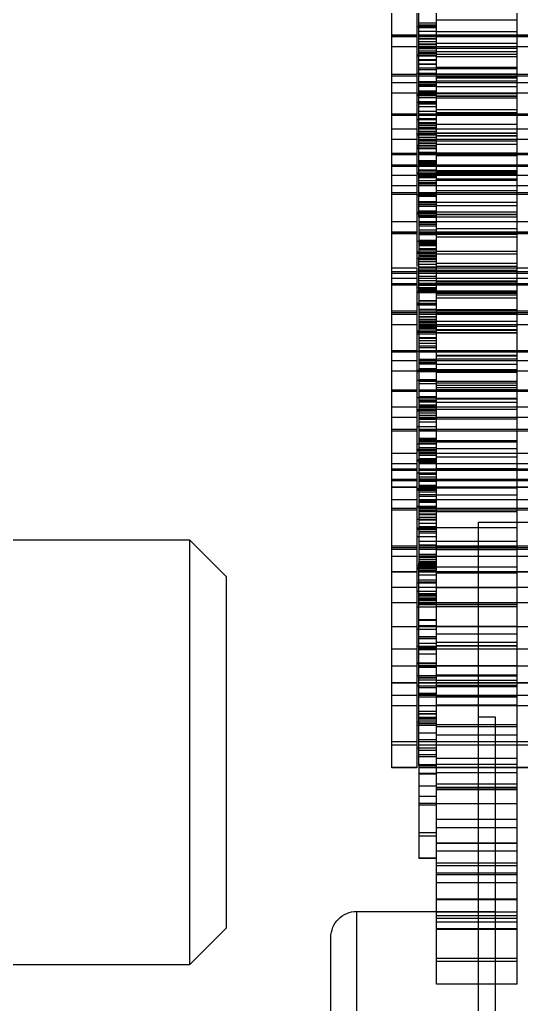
# Model space of a CAD drawing. Header units: metres. Extents: x 0 to 63075, y 0 to 44550.
# Drawn here: x 40143.39 to 40152.82, y 16355.04 to 16373.58 of the extents above; entities that cross this region are included whole.
import ezdxf

# ---------------------------------------------------------------- set-up
doc = ezdxf.new("R2010")
doc.units = ezdxf.units.M
doc.header["$LTSCALE"] = 75
doc.linetypes.add('HIDDEN2', pattern=[4.7625, 3.175, -1.5875])
doc.layers.add('SDM', color=7, linetype='Continuous')
doc.layers.add('ST1', color=7, linetype='HIDDEN2')

# ---------------------------------------------------------------- blocks, each defined once
blk = doc.blocks.new('A$Cb88ac2a3')
at = {"layer": 'ST1'}
for p, q in [((310.489, 1429.724), (310.489, 1437.55)), ((308.637, 1430.542), (308.637, 1434.456)), ((310.157, 1430.542), (310.157, 1434.456)), ((310.526, 1434.366), (310.526, 1430.676)), ((311, 1430.676), (311, 1433.658)), ((310.157, 1433.436), (308.637, 1433.436)), ((310.489, 1433.385), (310.157, 1433.385)), ((310.489, 1433.344), (310.157, 1433.344)), ((295.658, 1433.151), (310.157, 1433.151)), ((308.637, 1433.214), (310.157, 1433.214)), ((308.637, 1433.151), (310.489, 1433.151)), ((310.489, 1433.327), (310.157, 1433.327)), ((310.157, 1433.298), (310.526, 1433.298)), ((310.157, 1433.289), (310.489, 1433.289)), ((310.489, 1433.225), (310.157, 1433.225)), ((310.526, 1433.151), (311, 1433.151)), ((310.157, 1433.13), (295.658, 1433.13)), ((310.157, 1433.128), (295.658, 1433.128)), ((310.489, 1433.13), (308.637, 1433.13)), ((310.489, 1433.128), (308.637, 1433.128)), ((310.157, 1433), (308.637, 1433)), ((310.489, 1433.085), (310.157, 1433.085)), ((310.489, 1433.079), (310.157, 1433.079)), ((310.489, 1433.03), (310.157, 1433.03)), ((310.489, 1432.99), (310.157, 1432.99)), ((310.489, 1432.974), (310.157, 1432.974)), ((310.157, 1432.966), (310.489, 1432.966)), ((311, 1433.13), (310.526, 1433.13)), ((311, 1433.128), (310.526, 1433.128)), ((295.658, 1432.929), (310.157, 1432.929)), ((308.637, 1432.929), (310.489, 1432.929)), ((310.157, 1432.904), (308.637, 1432.904)), ((310.157, 1432.845), (308.637, 1432.845)), ((310.157, 1432.792), (308.637, 1432.792)), ((308.637, 1432.788), (310.157, 1432.788)), ((310.489, 1432.935), (310.157, 1432.935)), ((310.489, 1432.929), (310.157, 1432.929)), ((310.489, 1432.908), (310.157, 1432.908)), ((310.157, 1432.894), (310.489, 1432.894)), ((310.489, 1432.854), (310.157, 1432.854)), ((310.489, 1432.822), (310.157, 1432.822)), ((310.489, 1432.814), (310.157, 1432.814)), ((310.157, 1432.777), (310.526, 1432.777)), ((310.526, 1432.929), (311, 1432.929)), ((310.157, 1432.748), (308.637, 1432.748)), ((308.637, 1432.741), (310.157, 1432.741)), ((310.526, 1432.761), (310.157, 1432.761)), ((310.526, 1432.759), (310.157, 1432.759)), ((310.157, 1432.683), (310.489, 1432.683)), ((310.489, 1432.682), (310.157, 1432.682)), ((310.489, 1432.608), (310.157, 1432.608)), ((310.489, 1432.602), (310.157, 1432.602)), ((295.658, 1432.408), (310.157, 1432.408)), ((310.157, 1432.548), (308.637, 1432.548)), ((310.157, 1432.526), (308.637, 1432.526)), ((310.157, 1432.421), (308.637, 1432.421)), ((308.637, 1432.408), (310.489, 1432.408)), ((310.489, 1432.536), (310.157, 1432.536)), ((310.489, 1432.533), (310.157, 1432.533)), ((310.489, 1432.504), (310.157, 1432.504)), ((310.157, 1432.426), (310.526, 1432.426)), ((310.526, 1432.408), (311, 1432.408)), ((310.157, 1432.386), (295.658, 1432.386)), ((310.157, 1432.258), (295.658, 1432.258)), ((310.489, 1432.386), (308.637, 1432.386)), ((310.157, 1432.373), (308.637, 1432.373)), ((308.637, 1432.342), (310.157, 1432.342)), ((308.637, 1432.283), (310.157, 1432.283)), ((310.489, 1432.258), (308.637, 1432.258)), ((310.489, 1432.279), (310.157, 1432.279)), ((310.489, 1432.261), (310.157, 1432.261)), ((310.489, 1432.258), (310.157, 1432.258)), ((310.489, 1432.226), (310.157, 1432.226)), ((310.489, 1432.221), (310.157, 1432.221)), ((311, 1432.386), (310.526, 1432.386)), ((311, 1432.258), (310.526, 1432.258)), ((295.658, 1432.057), (310.157, 1432.057)), ((310.157, 1432.187), (308.637, 1432.187)), ((308.637, 1432.057), (310.489, 1432.057)), ((310.157, 1432.053), (308.637, 1432.053)), ((308.637, 1432.046), (310.157, 1432.046)), ((310.489, 1432.213), (310.157, 1432.213)), ((310.489, 1432.203), (310.157, 1432.203)), ((310.489, 1432.192), (310.157, 1432.192)), ((310.157, 1432.186), (310.489, 1432.186)), ((310.489, 1432.102), (310.157, 1432.102)), ((310.489, 1432.102), (310.157, 1432.102)), ((310.489, 1432.079), (310.157, 1432.079)), ((310.157, 1432.035), (310.526, 1432.035)), ((310.526, 1432.057), (311, 1432.057)), ((310.157, 1432.006), (308.637, 1432.006)), ((310.157, 1432.002), (308.637, 1432.002)), ((310.157, 1431.973), (308.637, 1431.973)), ((310.526, 1432.017), (310.157, 1432.017)), ((310.489, 1431.98), (310.157, 1431.98)), ((310.489, 1431.9), (310.157, 1431.9)), ((310.526, 1431.889), (310.157, 1431.889)), ((310.157, 1431.86), (310.489, 1431.86)), ((310.489, 1431.859), (310.157, 1431.859)), ((295.658, 1431.666), (310.157, 1431.666)), ((310.157, 1431.751), (308.637, 1431.751)), ((310.157, 1431.692), (308.637, 1431.692)), ((308.637, 1431.666), (310.489, 1431.666)), ((310.157, 1431.804), (310.489, 1431.804)), ((310.489, 1431.72), (310.157, 1431.72)), ((310.526, 1431.666), (311, 1431.666)), ((310.157, 1431.643), (295.658, 1431.643)), ((310.489, 1431.643), (308.637, 1431.643)), ((310.489, 1431.583), (310.157, 1431.583)), ((310.157, 1431.554), (310.526, 1431.554)), ((310.489, 1431.505), (310.157, 1431.505)), ((310.489, 1431.481), (310.157, 1431.481)), ((311, 1431.643), (310.526, 1431.643)), ((310.157, 1431.386), (295.658, 1431.386)), ((308.637, 1431.47), (310.157, 1431.47)), ((310.489, 1431.386), (308.637, 1431.386)), ((310.157, 1431.307), (308.637, 1431.307)), ((308.637, 1431.303), (310.157, 1431.303)), ((310.489, 1431.45), (310.157, 1431.45)), ((310.157, 1431.409), (310.489, 1431.409)), ((310.489, 1431.341), (310.157, 1431.341)), ((310.489, 1431.335), (310.157, 1431.335)), ((310.489, 1431.329), (310.157, 1431.329)), ((310.157, 1431.292), (310.526, 1431.292)), ((311, 1431.386), (310.526, 1431.386)), ((295.658, 1431.185), (310.157, 1431.185)), ((310.157, 1431.263), (308.637, 1431.263)), ((308.637, 1431.256), (310.157, 1431.256)), ((310.157, 1431.255), (308.637, 1431.255)), ((308.637, 1431.185), (310.489, 1431.185)), ((310.157, 1431.16), (308.637, 1431.16)), ((310.526, 1431.274), (310.157, 1431.274)), ((310.489, 1431.23), (310.157, 1431.23)), ((310.157, 1431.222), (310.489, 1431.222)), ((310.489, 1431.185), (310.157, 1431.185)), ((310.489, 1431.164), (310.157, 1431.164)), ((310.489, 1431.123), (310.157, 1431.123)), ((310.489, 1431.117), (310.157, 1431.117)), ((310.526, 1431.185), (311, 1431.185)), ((295.658, 1430.923), (310.157, 1430.923)), ((310.157, 1431.101), (308.637, 1431.101)), ((310.157, 1430.936), (308.637, 1430.936)), ((308.637, 1430.923), (310.489, 1430.923)), ((310.157, 1431.075), (310.526, 1431.075)), ((310.489, 1431.048), (310.157, 1431.048)), ((310.157, 1431.045), (310.526, 1431.045)), ((310.526, 1431.017), (310.157, 1431.017)), ((310.157, 1430.939), (310.489, 1430.939)), ((310.489, 1430.938), (310.157, 1430.938)), ((310.526, 1430.923), (311, 1430.923)), ((310.157, 1430.901), (295.658, 1430.901)), ((310.489, 1430.901), (308.637, 1430.901)), ((310.157, 1430.888), (308.637, 1430.888)), ((310.489, 1430.792), (310.157, 1430.792)), ((310.489, 1430.776), (310.157, 1430.776)), ((310.489, 1430.76), (310.157, 1430.76)), ((310.489, 1430.741), (310.157, 1430.741)), ((311, 1430.901), (310.526, 1430.901)), ((295.658, 1430.706), (310.157, 1430.706)), ((295.658, 1430.676), (310.157, 1430.676)), ((308.637, 1430.706), (310.157, 1430.706)), ((308.637, 1430.676), (310.489, 1430.676)), ((308.637, 1430.598), (310.157, 1430.598)), ((310.157, 1430.577), (308.637, 1430.577)), ((310.157, 1430.568), (308.637, 1430.568)), ((308.637, 1430.561), (310.157, 1430.561)), ((310.489, 1430.718), (310.157, 1430.718)), ((310.489, 1430.707), (310.157, 1430.707)), ((310.489, 1430.707), (310.157, 1430.707)), ((310.157, 1430.701), (310.489, 1430.701)), ((310.157, 1430.681), (310.526, 1430.681)), ((310.489, 1430.617), (310.157, 1430.617)), ((310.489, 1430.594), (310.157, 1430.594)), ((310.526, 1430.706), (311, 1430.706)), ((310.526, 1430.676), (310.526, 1430.54)), ((310.526, 1430.676), (311, 1430.676)), ((311, 1430.514), (311, 1430.676)), ((310.157, 1430.514), (295.658, 1430.514)), ((310.157, 1430.542), (308.637, 1430.542)), ((308.637, 1426.601), (308.637, 1430.542)), ((308.637, 1430.538), (310.157, 1430.538)), ((310.157, 1430.521), (308.637, 1430.521)), ((310.157, 1430.517), (308.637, 1430.517)), ((310.489, 1430.514), (308.637, 1430.514)), ((310.157, 1430.443), (308.637, 1430.443)), ((310.157, 1430.437), (308.637, 1430.437)), ((310.157, 1430.419), (308.637, 1430.419)), ((310.157, 1430.55), (310.526, 1430.55)), ((310.157, 1426.601), (310.157, 1430.542)), ((310.489, 1430.535), (310.157, 1430.535)), ((310.526, 1430.532), (310.157, 1430.532)), ((310.489, 1430.514), (310.157, 1430.514)), ((310.489, 1430.495), (310.157, 1430.495)), ((310.489, 1430.477), (310.157, 1430.477)), ((310.489, 1430.468), (310.157, 1430.468)), ((310.489, 1430.415), (310.157, 1430.415)), ((310.489, 1430.374), (310.157, 1430.374)), ((310.526, 1430.514), (310.526, 1429.642)), ((311, 1430.514), (310.526, 1430.514)), ((311, 1429.642), (311, 1430.514)), ((295.658, 1430.312), (310.157, 1430.312)), ((295.658, 1430.181), (310.157, 1430.181)), ((308.637, 1430.312), (310.489, 1430.312)), ((310.157, 1430.228), (308.637, 1430.228)), ((308.637, 1430.181), (310.489, 1430.181)), ((310.489, 1430.358), (310.157, 1430.358)), ((310.157, 1430.319), (310.489, 1430.319)), ((310.489, 1430.18), (310.157, 1430.18)), ((310.526, 1430.312), (311, 1430.312)), ((310.526, 1430.181), (311, 1430.181)), ((310.157, 1430.158), (295.658, 1430.158)), ((310.489, 1430.158), (308.637, 1430.158)), ((310.157, 1430.007), (308.637, 1430.007)), ((310.489, 1430.158), (310.157, 1430.158)), ((310.526, 1430.145), (310.157, 1430.145)), ((310.157, 1430.116), (310.489, 1430.116)), ((310.489, 1430.02), (310.157, 1430.02)), ((310.489, 1430.015), (310.157, 1430.015)), ((310.489, 1429.994), (310.157, 1429.994)), ((311, 1430.158), (310.526, 1430.158)), ((310.157, 1429.947), (308.637, 1429.947)), ((310.157, 1429.822), (308.637, 1429.822)), ((308.637, 1429.818), (310.157, 1429.818)), ((310.489, 1429.965), (310.157, 1429.965)), ((310.157, 1429.924), (310.489, 1429.924)), ((310.489, 1429.844), (310.157, 1429.844)), ((310.489, 1429.838), (310.157, 1429.838)), ((310.157, 1429.809), (310.526, 1429.809)), ((310.157, 1429.642), (295.658, 1429.642)), ((310.157, 1429.778), (308.637, 1429.778)), ((308.637, 1429.771), (310.157, 1429.771)), ((308.637, 1429.726), (310.157, 1429.726)), ((310.489, 1429.642), (308.637, 1429.642)), ((310.157, 1429.807), (310.526, 1429.807)), ((310.526, 1429.789), (310.157, 1429.789)), ((310.489, 1429.756), (310.157, 1429.756)), ((310.489, 1429.737), (310.157, 1429.737)), ((310.489, 1429.724), (310.157, 1429.724)), ((310.489, 1429.638), (310.157, 1429.638)), ((310.489, 1429.632), (310.157, 1429.632)), ((310.489, 1429.724), (310.489, 1428.969)), ((310.526, 1429.642), (310.526, 1428.796)), ((311, 1429.642), (310.526, 1429.642)), ((311, 1428.77), (311, 1429.642)), ((295.658, 1429.44), (310.157, 1429.44)), ((295.658, 1429.438), (310.157, 1429.438)), ((310.157, 1429.511), (308.637, 1429.511)), ((310.157, 1429.451), (308.637, 1429.451)), ((308.637, 1429.44), (310.489, 1429.44)), ((308.637, 1429.438), (310.489, 1429.438)), ((310.489, 1429.596), (310.157, 1429.596)), ((310.489, 1429.591), (310.157, 1429.591)), ((310.489, 1429.563), (310.157, 1429.563)), ((310.489, 1429.486), (310.157, 1429.486)), ((310.157, 1429.478), (310.489, 1429.478)), ((310.489, 1429.441), (310.157, 1429.441)), ((310.526, 1429.44), (311, 1429.44)), ((310.526, 1429.438), (311, 1429.438)), ((310.157, 1429.416), (295.658, 1429.416)), ((310.489, 1429.416), (308.637, 1429.416)), ((310.157, 1429.416), (308.637, 1429.416)), ((310.157, 1429.403), (308.637, 1429.403)), ((310.157, 1429.356), (308.637, 1429.356)), ((310.489, 1429.419), (310.157, 1429.419)), ((310.489, 1429.397), (310.157, 1429.397)), ((310.489, 1429.291), (310.157, 1429.291)), ((310.526, 1429.273), (310.157, 1429.273)), ((310.489, 1429.256), (310.157, 1429.256)), ((311, 1429.416), (310.526, 1429.416)), ((310.157, 1429.083), (308.637, 1429.083)), ((308.637, 1429.076), (310.157, 1429.076)), ((310.489, 1429.233), (310.157, 1429.233)), ((310.489, 1429.222), (310.157, 1429.222)), ((310.157, 1429.216), (310.489, 1429.216)), ((310.157, 1429.195), (310.489, 1429.195)), ((310.489, 1429.193), (310.157, 1429.193)), ((310.489, 1429.132), (310.157, 1429.132)), ((310.489, 1429.109), (310.157, 1429.109)), ((310.157, 1429.036), (308.637, 1429.036)), ((310.157, 1429.032), (308.637, 1429.032)), ((310.157, 1429.065), (310.526, 1429.065)), ((310.489, 1429.048), (310.157, 1429.048)), ((310.526, 1429.047), (310.157, 1429.047)), ((310.489, 1429.016), (310.157, 1429.016)), ((310.489, 1429.01), (310.157, 1429.01)), ((310.157, 1428.999), (310.489, 1428.999)), ((310.489, 1428.984), (310.157, 1428.984)), ((310.157, 1428.969), (310.489, 1428.969)), ((310.157, 1428.937), (310.526, 1428.937)), ((310.489, 1428.93), (310.157, 1428.93)), ((310.489, 1428.889), (310.157, 1428.889)), ((310.489, 1428.347), (310.489, 1428.969)), ((310.157, 1428.77), (295.658, 1428.77)), ((308.637, 1428.854), (310.157, 1428.854)), ((308.637, 1428.794), (310.157, 1428.794)), ((310.489, 1428.77), (308.637, 1428.77)), ((310.157, 1428.726), (308.637, 1428.726)), ((310.157, 1428.714), (308.637, 1428.714)), ((310.157, 1428.699), (308.637, 1428.699)), ((310.157, 1428.834), (310.489, 1428.834)), ((310.489, 1428.791), (310.157, 1428.791)), ((310.489, 1428.77), (310.157, 1428.77)), ((310.489, 1428.733), (310.157, 1428.733)), ((310.489, 1428.724), (310.157, 1428.724)), ((310.526, 1428.77), (310.526, 1428.451)), ((311, 1428.77), (310.526, 1428.77)), ((311, 1428.451), (311, 1428.77)), ((295.658, 1428.696), (310.157, 1428.696)), ((310.157, 1428.673), (295.658, 1428.673)), ((295.658, 1428.568), (310.157, 1428.568)), ((308.637, 1428.696), (310.489, 1428.696)), ((310.489, 1428.673), (308.637, 1428.673)), ((308.637, 1428.568), (310.489, 1428.568)), ((310.157, 1428.526), (308.637, 1428.526)), ((310.157, 1428.513), (308.637, 1428.513)), ((310.489, 1428.614), (310.157, 1428.614)), ((310.489, 1428.535), (310.157, 1428.535)), ((310.526, 1428.696), (311, 1428.696)), ((311, 1428.673), (310.526, 1428.673)), ((310.526, 1428.568), (311, 1428.568)), ((310.157, 1428.473), (295.658, 1428.473)), ((310.157, 1428.451), (295.658, 1428.451)), ((310.157, 1428.484), (308.637, 1428.484)), ((310.489, 1428.473), (308.637, 1428.473)), ((310.489, 1428.451), (308.637, 1428.451)), ((310.157, 1428.337), (308.637, 1428.337)), ((308.637, 1428.333), (310.157, 1428.333)), ((308.637, 1428.326), (310.157, 1428.326)), ((310.489, 1428.48), (310.157, 1428.48)), ((310.157, 1428.439), (310.489, 1428.439)), ((310.526, 1428.401), (310.157, 1428.401)), ((310.157, 1428.372), (310.489, 1428.372)), ((310.489, 1428.359), (310.157, 1428.359)), ((310.489, 1428.347), (310.157, 1428.347)), ((310.489, 1428.347), (310.489, 1426.964)), ((311, 1428.473), (310.526, 1428.473)), ((310.526, 1428.451), (310.526, 1424.761)), ((311, 1428.451), (310.526, 1428.451)), ((311, 1427.16), (311, 1428.451)), ((308.637, 1428.312), (310.157, 1428.312)), ((310.157, 1428.293), (308.637, 1428.293)), ((308.637, 1428.286), (310.157, 1428.286)), ((310.157, 1428.263), (308.637, 1428.263)), ((310.157, 1428.203), (308.637, 1428.203)), ((310.157, 1428.322), (310.526, 1428.322)), ((310.526, 1428.304), (310.157, 1428.304)), ((310.489, 1428.153), (310.157, 1428.153)), ((310.489, 1428.147), (310.157, 1428.147)), ((308.637, 1427.982), (310.157, 1427.982)), ((310.157, 1427.966), (308.637, 1427.966)), ((310.526, 1428.104), (310.157, 1428.104)), ((310.489, 1428.094), (310.157, 1428.094)), ((310.526, 1428.082), (310.157, 1428.082)), ((310.489, 1428.078), (310.157, 1428.078)), ((310.157, 1428.065), (310.526, 1428.065)), ((310.489, 1427.993), (310.157, 1427.993)), ((295.658, 1427.953), (310.157, 1427.953)), ((310.157, 1427.931), (295.658, 1427.931)), ((310.157, 1427.898), (295.658, 1427.898)), ((308.637, 1427.953), (310.489, 1427.953)), ((310.489, 1427.931), (308.637, 1427.931)), ((310.157, 1427.918), (308.637, 1427.918)), ((310.489, 1427.898), (308.637, 1427.898)), ((310.489, 1427.852), (310.157, 1427.852)), ((310.489, 1427.847), (310.157, 1427.847)), ((310.489, 1427.806), (310.157, 1427.806)), ((310.489, 1427.771), (310.157, 1427.771)), ((310.526, 1427.953), (311, 1427.953)), ((311, 1427.931), (310.526, 1427.931)), ((311, 1427.898), (310.526, 1427.898)), ((295.658, 1427.696), (310.157, 1427.696)), ((310.157, 1427.767), (308.637, 1427.767)), ((308.637, 1427.696), (310.489, 1427.696)), ((310.157, 1427.672), (308.637, 1427.672)), ((310.157, 1427.612), (308.637, 1427.612)), ((310.157, 1427.598), (308.637, 1427.598)), ((308.637, 1427.591), (310.157, 1427.591)), ((310.489, 1427.748), (310.157, 1427.748)), ((310.489, 1427.742), (310.157, 1427.742)), ((310.489, 1427.737), (310.157, 1427.737)), ((310.157, 1427.733), (310.489, 1427.733)), ((310.157, 1427.731), (310.489, 1427.731)), ((310.489, 1427.696), (310.157, 1427.696)), ((310.489, 1427.675), (310.157, 1427.675)), ((310.489, 1427.647), (310.157, 1427.647)), ((310.489, 1427.624), (310.157, 1427.624)), ((310.526, 1427.696), (311, 1427.696)), ((310.157, 1427.551), (308.637, 1427.551)), ((310.157, 1427.547), (308.637, 1427.547)), ((310.157, 1427.58), (310.526, 1427.58)), ((310.526, 1427.562), (310.157, 1427.562)), ((310.526, 1427.529), (310.157, 1427.529)), ((310.489, 1427.525), (310.157, 1427.525)), ((310.157, 1427.45), (310.489, 1427.45)), ((310.489, 1427.449), (310.157, 1427.449)), ((310.489, 1427.445), (310.157, 1427.445)), ((310.489, 1427.404), (310.157, 1427.404)), ((310.157, 1427.349), (310.489, 1427.349)), ((310.489, 1427.303), (310.157, 1427.303)), ((310.489, 1427.271), (310.157, 1427.271)), ((295.658, 1427.211), (310.157, 1427.211)), ((310.157, 1427.188), (295.658, 1427.188)), ((308.637, 1427.211), (310.489, 1427.211)), ((310.489, 1427.188), (308.637, 1427.188)), ((310.157, 1427.127), (308.637, 1427.127)), ((310.157, 1427.125), (308.637, 1427.125)), ((308.637, 1427.11), (310.157, 1427.11)), ((308.637, 1427.05), (310.157, 1427.05)), ((310.157, 1427.193), (310.526, 1427.193)), ((310.489, 1427.05), (310.157, 1427.05)), ((310.489, 1427.047), (310.157, 1427.047)), ((310.526, 1427.211), (311, 1427.211)), ((311, 1427.188), (310.526, 1427.188)), ((311, 1424.761), (311, 1427.16)), ((310.157, 1427.026), (295.658, 1427.026)), ((310.489, 1427.026), (308.637, 1427.026)), ((310.157, 1426.955), (308.637, 1426.955)), ((310.157, 1426.852), (308.637, 1426.852)), ((308.637, 1426.848), (310.157, 1426.848)), ((310.489, 1427.025), (310.157, 1427.025)), ((310.489, 1426.995), (310.157, 1426.995)), ((310.489, 1426.988), (310.157, 1426.988)), ((310.489, 1426.984), (310.157, 1426.984)), ((310.489, 1426.98), (310.157, 1426.98)), ((310.489, 1426.964), (310.157, 1426.964)), ((310.157, 1426.954), (310.489, 1426.954)), ((310.489, 1426.874), (310.157, 1426.874)), ((310.489, 1426.87), (310.157, 1426.87)), ((310.489, 1426.964), (310.489, 1426.182)), ((311, 1427.026), (310.526, 1427.026)), ((295.658, 1426.824), (310.157, 1426.824)), ((308.637, 1426.824), (310.489, 1426.824)), ((308.637, 1426.801), (310.157, 1426.801)), ((310.157, 1426.837), (310.526, 1426.837)), ((310.526, 1426.819), (310.157, 1426.819)), ((310.489, 1426.668), (310.157, 1426.668)), ((310.489, 1426.662), (310.157, 1426.662)), ((310.526, 1426.824), (311, 1426.824)), ((308.637, 1426.631), (310.157, 1426.631)), ((308.637, 1420.686), (308.637, 1426.601)), ((308.637, 1426.601), (310.157, 1426.601)), ((310.157, 1426.563), (308.637, 1426.563)), ((310.157, 1426.519), (308.637, 1426.519)), ((310.157, 1426.519), (308.637, 1426.519)), ((310.157, 1426.481), (308.637, 1426.481)), ((310.526, 1426.657), (310.157, 1426.657)), ((310.157, 1426.628), (310.489, 1426.628)), ((310.157, 1420.686), (310.157, 1426.601)), ((310.489, 1426.593), (310.157, 1426.593)), ((295.658, 1426.468), (310.157, 1426.468)), ((310.157, 1426.446), (295.658, 1426.446)), ((308.637, 1426.468), (310.489, 1426.468)), ((310.489, 1426.446), (308.637, 1426.446)), ((310.157, 1426.32), (308.637, 1426.32)), ((310.157, 1426.307), (308.637, 1426.307)), ((310.489, 1426.35), (310.157, 1426.35)), ((310.489, 1426.321), (310.157, 1426.321)), ((310.157, 1426.321), (310.526, 1426.321)), ((310.526, 1426.468), (311, 1426.468)), ((311, 1426.446), (310.526, 1426.446)), ((310.157, 1426.153), (295.658, 1426.153)), ((308.637, 1426.237), (310.157, 1426.237)), ((310.489, 1426.153), (308.637, 1426.153)), ((310.157, 1426.113), (308.637, 1426.113)), ((308.637, 1426.106), (310.157, 1426.106)), ((310.489, 1426.286), (310.157, 1426.286)), ((310.489, 1426.263), (310.157, 1426.263)), ((310.489, 1426.252), (310.157, 1426.252)), ((310.489, 1426.248), (310.157, 1426.248)), ((310.157, 1426.246), (310.489, 1426.246)), ((310.489, 1426.193), (310.157, 1426.193)), ((310.489, 1426.182), (310.157, 1426.182)), ((310.489, 1426.168), (310.157, 1426.168)), ((310.489, 1426.162), (310.157, 1426.162)), ((310.489, 1426.139), (310.157, 1426.139)), ((310.489, 1426.108), (310.157, 1426.108)), ((310.489, 1426.103), (310.157, 1426.103)), ((310.489, 1426.168), (310.489, 1423.218)), ((311, 1426.153), (310.526, 1426.153)), ((295.658, 1425.952), (310.157, 1425.952)), ((308.637, 1425.952), (310.489, 1425.952)), ((310.157, 1425.928), (308.637, 1425.928)), ((310.157, 1426.095), (310.526, 1426.095)), ((310.526, 1426.077), (310.157, 1426.077)), ((310.489, 1426.04), (310.157, 1426.04)), ((310.489, 1425.998), (310.157, 1425.998)), ((310.157, 1425.989), (310.489, 1425.989)), ((310.489, 1425.96), (310.157, 1425.96)), ((310.489, 1425.952), (310.157, 1425.952)), ((310.489, 1425.931), (310.157, 1425.931)), ((310.489, 1425.919), (310.157, 1425.919)), ((310.526, 1425.952), (311, 1425.952)), ((310.157, 1425.864), (310.489, 1425.864)), ((310.526, 1425.784), (310.157, 1425.784)), ((295.658, 1425.726), (310.157, 1425.726)), ((310.157, 1425.703), (295.658, 1425.703)), ((308.637, 1425.726), (310.489, 1425.726)), ((310.489, 1425.703), (308.637, 1425.703)), ((310.157, 1425.706), (310.489, 1425.706)), ((310.489, 1425.705), (310.157, 1425.705)), ((310.489, 1425.565), (310.157, 1425.565)), ((310.489, 1425.559), (310.157, 1425.559)), ((310.526, 1425.726), (311, 1425.726)), ((311, 1425.703), (310.526, 1425.703)), ((308.637, 1425.514), (310.157, 1425.514)), ((308.637, 1425.487), (310.157, 1425.487)), ((310.157, 1425.367), (308.637, 1425.367)), ((308.637, 1425.365), (310.157, 1425.365)), ((308.637, 1425.363), (310.157, 1425.363)), ((310.489, 1425.531), (310.157, 1425.531)), ((310.489, 1425.527), (310.157, 1425.527)), ((310.489, 1425.51), (310.157, 1425.51)), ((310.157, 1425.469), (310.489, 1425.469)), ((310.157, 1425.449), (310.526, 1425.449)), ((310.489, 1425.389), (310.157, 1425.389)), ((310.157, 1425.281), (295.658, 1425.281)), ((310.489, 1425.281), (308.637, 1425.281)), ((310.157, 1425.21), (308.637, 1425.21)), ((310.157, 1425.352), (310.526, 1425.352)), ((310.526, 1425.334), (310.157, 1425.334)), ((310.489, 1425.302), (310.157, 1425.302)), ((310.489, 1425.297), (310.157, 1425.297)), ((310.489, 1425.281), (310.157, 1425.281)), ((310.489, 1425.276), (310.157, 1425.276)), ((310.489, 1425.244), (310.157, 1425.244)), ((310.489, 1425.242), (310.157, 1425.242)), ((310.489, 1425.183), (310.157, 1425.183)), ((310.489, 1425.181), (310.157, 1425.181)), ((311, 1425.281), (310.526, 1425.281)), ((295.658, 1425.08), (310.157, 1425.08)), ((308.637, 1425.08), (310.489, 1425.08)), ((310.157, 1424.996), (308.637, 1424.996)), ((310.157, 1425.152), (310.526, 1425.152)), ((310.157, 1425.13), (310.526, 1425.13)), ((310.489, 1425.125), (310.157, 1425.125)), ((310.489, 1425.108), (310.157, 1425.108)), ((310.526, 1425.08), (311, 1425.08)), ((295.658, 1424.983), (310.157, 1424.983)), ((310.157, 1424.961), (295.658, 1424.961)), ((308.637, 1424.983), (310.489, 1424.983)), ((310.489, 1424.961), (308.637, 1424.961)), ((310.526, 1424.912), (310.157, 1424.912)), ((310.157, 1424.883), (310.489, 1424.883)), ((310.489, 1424.836), (310.157, 1424.836)), ((310.526, 1424.983), (311, 1424.983)), ((311, 1424.961), (310.526, 1424.961)), ((295.658, 1424.783), (310.157, 1424.783)), ((295.658, 1424.761), (310.157, 1424.761)), ((310.157, 1424.651), (295.658, 1424.651)), ((310.157, 1424.639), (295.658, 1424.639)), ((308.637, 1424.783), (310.489, 1424.783)), ((310.157, 1424.774), (308.637, 1424.774)), ((308.637, 1424.761), (310.489, 1424.761)), ((310.489, 1424.651), (308.637, 1424.651)), ((310.489, 1424.639), (308.637, 1424.639)), ((310.157, 1424.628), (308.637, 1424.628)), ((308.637, 1424.621), (310.157, 1424.621)), ((310.489, 1424.801), (310.157, 1424.801)), ((310.489, 1424.778), (310.157, 1424.778)), ((310.489, 1424.767), (310.157, 1424.767)), ((310.157, 1424.761), (310.489, 1424.761)), ((310.489, 1424.757), (310.157, 1424.757)), ((310.489, 1424.754), (310.157, 1424.754)), ((310.489, 1424.677), (310.157, 1424.677)), ((310.489, 1424.654), (310.157, 1424.654)), ((310.526, 1424.783), (311, 1424.783)), ((310.526, 1424.761), (310.526, 1424.639)), ((310.526, 1424.761), (311, 1424.761)), ((311, 1424.651), (310.526, 1424.651)), ((310.526, 1424.639), (310.526, 1420.949)), ((311, 1424.639), (310.526, 1424.639)), ((311, 1424.651), (311, 1424.761)), ((311, 1423.347), (311, 1424.639)), ((308.637, 1424.493), (310.157, 1424.493)), ((310.157, 1424.61), (310.526, 1424.61)), ((310.489, 1424.606), (310.157, 1424.606)), ((310.526, 1424.592), (310.157, 1424.592)), ((310.157, 1424.577), (310.526, 1424.577)), ((310.489, 1424.555), (310.157, 1424.555)), ((310.489, 1424.504), (310.157, 1424.504)), ((310.489, 1424.475), (310.157, 1424.475)), ((310.157, 1424.409), (295.658, 1424.409)), ((310.489, 1424.409), (308.637, 1424.409)), ((310.157, 1424.379), (310.489, 1424.379)), ((310.489, 1424.358), (310.157, 1424.358)), ((310.526, 1424.282), (310.157, 1424.282)), ((310.526, 1424.27), (310.157, 1424.27)), ((310.489, 1424.253), (310.157, 1424.253)), ((311, 1424.409), (310.526, 1424.409)), ((295.658, 1424.241), (310.157, 1424.241)), ((310.157, 1424.218), (295.658, 1424.218)), ((295.658, 1424.208), (310.157, 1424.208)), ((308.637, 1424.241), (310.489, 1424.241)), ((310.489, 1424.218), (308.637, 1424.218)), ((308.637, 1424.208), (310.489, 1424.208)), ((310.157, 1424.183), (308.637, 1424.183)), ((310.157, 1424.245), (310.489, 1424.245)), ((310.489, 1424.208), (310.157, 1424.208)), ((310.157, 1424.202), (310.489, 1424.202)), ((310.489, 1424.187), (310.157, 1424.187)), ((310.157, 1424.177), (310.489, 1424.177)), ((310.489, 1424.137), (310.157, 1424.137)), ((310.489, 1424.124), (310.157, 1424.124)), ((310.489, 1424.08), (310.157, 1424.08)), ((310.526, 1424.241), (311, 1424.241)), ((311, 1424.218), (310.526, 1424.218)), ((310.526, 1424.208), (311, 1424.208)), ((309.375, 1423.984), (306.605, 1423.984)), ((310.157, 1423.882), (308.637, 1423.882)), ((308.637, 1423.878), (310.157, 1423.878)), ((309.375, 1423.984), (309.375, 1394.546)), ((310.526, 1424.04), (310.157, 1424.04)), ((310.489, 1424.025), (310.157, 1424.025)), ((310.489, 1423.961), (310.157, 1423.961)), ((310.489, 1423.904), (310.157, 1423.904)), ((310.489, 1423.88), (310.157, 1423.88)), ((310.157, 1423.867), (310.526, 1423.867)), ((310.526, 1423.849), (310.157, 1423.849)), ((310.489, 1423.815), (310.157, 1423.815)), ((310.489, 1423.783), (310.157, 1423.783)), ((310.157, 1423.705), (310.526, 1423.705)), ((310.157, 1423.537), (295.658, 1423.537)), ((308.637, 1423.621), (310.157, 1423.621)), ((310.489, 1423.537), (308.637, 1423.537)), ((310.157, 1423.511), (308.637, 1423.511)), ((310.489, 1423.623), (310.157, 1423.623)), ((310.489, 1423.558), (310.157, 1423.558)), ((310.489, 1423.537), (310.157, 1423.537)), ((311, 1423.537), (310.526, 1423.537)), ((314.806, 1423.65), (314.115, 1422.959)), ((314.806, 1423.65), (314.806, 1415.65)), ((344.115, 1423.65), (314.806, 1423.65)), ((295.658, 1423.498), (310.157, 1423.498)), ((310.157, 1423.476), (295.658, 1423.476)), ((295.658, 1423.336), (310.157, 1423.336)), ((308.637, 1423.498), (310.489, 1423.498)), ((310.489, 1423.476), (308.637, 1423.476)), ((310.157, 1423.466), (308.637, 1423.466)), ((308.637, 1423.336), (310.489, 1423.336)), ((310.489, 1423.381), (310.157, 1423.381)), ((310.489, 1423.351), (310.157, 1423.351)), ((310.526, 1423.498), (311, 1423.498)), ((311, 1423.476), (310.526, 1423.476)), ((310.526, 1423.336), (311, 1423.336)), ((311, 1420.949), (311, 1423.347)), ((310.157, 1423.143), (308.637, 1423.143)), ((310.489, 1423.316), (310.157, 1423.316)), ((310.489, 1423.282), (310.157, 1423.282)), ((310.157, 1423.276), (310.489, 1423.276)), ((310.489, 1423.241), (310.157, 1423.241)), ((310.489, 1423.241), (310.157, 1423.241)), ((310.489, 1423.218), (310.157, 1423.218)), ((310.489, 1423.214), (310.157, 1423.214)), ((310.489, 1423.192), (310.157, 1423.192)), ((310.526, 1423.168), (310.157, 1423.168)), ((310.489, 1423.143), (310.157, 1423.143)), ((310.157, 1423.139), (310.489, 1423.139)), ((310.489, 1419.405), (310.489, 1423.218)), ((310.157, 1423.052), (295.658, 1423.052)), ((310.157, 1423.05), (295.658, 1423.05)), ((308.637, 1423.136), (310.157, 1423.136)), ((310.489, 1423.052), (308.637, 1423.052)), ((310.489, 1423.05), (308.637, 1423.05)), ((310.157, 1423.03), (308.637, 1423.03)), ((310.157, 1423.125), (310.526, 1423.125)), ((310.526, 1423.107), (310.157, 1423.107)), ((310.489, 1423.07), (310.157, 1423.07)), ((310.489, 1422.99), (310.157, 1422.99)), ((311, 1423.052), (310.526, 1423.052)), ((311, 1423.05), (310.526, 1423.05)), ((314.115, 1422.959), (314.115, 1416.34)), ((310.157, 1422.894), (310.489, 1422.894)), ((310.489, 1422.861), (310.157, 1422.861)), ((310.157, 1422.832), (310.526, 1422.832)), ((295.658, 1422.756), (310.157, 1422.756)), ((308.637, 1422.756), (310.489, 1422.756)), ((308.637, 1422.749), (310.157, 1422.749)), ((310.489, 1422.76), (310.157, 1422.76)), ((310.526, 1422.683), (310.157, 1422.683)), ((310.526, 1422.681), (310.157, 1422.681)), ((310.489, 1422.637), (310.157, 1422.637)), ((310.489, 1422.614), (310.157, 1422.614)), ((310.489, 1422.595), (310.157, 1422.595)), ((310.526, 1422.756), (311, 1422.756)), ((295.658, 1422.463), (310.157, 1422.463)), ((308.637, 1422.463), (310.489, 1422.463)), ((310.157, 1422.439), (308.637, 1422.439)), ((310.157, 1422.397), (308.637, 1422.397)), ((310.489, 1422.556), (310.157, 1422.556)), ((310.489, 1422.54), (310.157, 1422.54)), ((310.489, 1422.514), (310.157, 1422.514)), ((310.489, 1422.509), (310.157, 1422.509)), ((310.157, 1422.501), (310.489, 1422.501)), ((310.489, 1422.461), (310.157, 1422.461)), ((310.489, 1422.449), (310.157, 1422.449)), ((310.489, 1422.442), (310.157, 1422.442)), ((310.489, 1422.436), (310.157, 1422.436)), ((310.526, 1422.463), (311, 1422.463)), ((308.637, 1422.393), (310.157, 1422.393)), ((310.157, 1422.382), (310.526, 1422.382)), ((310.157, 1422.026), (308.637, 1422.026)), ((310.489, 1422.151), (310.157, 1422.151)), ((310.489, 1422.145), (310.157, 1422.145)), ((310.489, 1422.138), (310.157, 1422.138)), ((310.489, 1422.039), (310.157, 1422.039)), ((295.658, 1422.013), (310.157, 1422.013)), ((308.637, 1422.013), (310.489, 1422.013)), ((308.637, 1421.877), (310.157, 1421.877)), ((310.157, 1421.96), (310.526, 1421.96)), ((310.526, 1422.013), (311, 1422.013)), ((310.157, 1421.722), (308.637, 1421.722)), ((310.157, 1421.658), (308.637, 1421.658)), ((310.489, 1421.831), (310.157, 1421.831)), ((310.489, 1421.797), (310.157, 1421.797)), ((310.489, 1421.793), (310.157, 1421.793)), ((310.157, 1421.791), (310.489, 1421.791)), ((310.489, 1421.707), (310.157, 1421.707)), ((295.658, 1421.591), (310.157, 1421.591)), ((308.637, 1421.651), (310.157, 1421.651)), ((308.637, 1421.591), (310.489, 1421.591)), ((310.157, 1421.64), (310.526, 1421.64)), ((310.489, 1421.637), (310.157, 1421.637)), ((310.157, 1421.614), (310.489, 1421.614)), ((310.157, 1421.587), (310.489, 1421.587)), ((310.489, 1421.585), (310.157, 1421.585)), ((310.489, 1421.505), (310.157, 1421.505)), ((310.526, 1421.591), (311, 1421.591)), ((310.157, 1421.286), (308.637, 1421.286)), ((310.157, 1421.33), (310.526, 1421.33)), ((310.157, 1421.318), (310.526, 1421.318)), ((310.489, 1421.283), (310.157, 1421.283)), ((295.658, 1421.271), (310.157, 1421.271)), ((308.637, 1421.271), (310.489, 1421.271)), ((310.157, 1421.107), (308.637, 1421.107)), ((310.489, 1421.251), (310.157, 1421.251)), ((310.526, 1421.271), (311, 1421.271)), ((295.658, 1420.961), (310.157, 1420.961)), ((295.658, 1420.949), (310.157, 1420.949)), ((310.157, 1421.088), (308.637, 1421.088)), ((308.637, 1421.005), (310.157, 1421.005)), ((308.637, 1420.961), (310.489, 1420.961)), ((308.637, 1420.949), (310.489, 1420.949)), ((310.157, 1420.912), (308.637, 1420.912)), ((310.157, 1421.088), (310.526, 1421.088)), ((310.489, 1421.065), (310.157, 1421.065)), ((310.489, 1421.055), (310.157, 1421.055)), ((310.489, 1421.016), (310.157, 1421.016)), ((310.526, 1420.961), (311, 1420.961)), ((310.526, 1420.949), (310.526, 1419.36)), ((310.526, 1420.949), (311, 1420.949)), ((311, 1419.36), (311, 1420.949)), ((308.637, 1420.908), (310.157, 1420.908)), ((310.157, 1420.907), (308.637, 1420.907)), ((310.157, 1420.887), (308.637, 1420.887)), ((310.157, 1420.897), (310.526, 1420.897)), ((310.489, 1420.87), (310.157, 1420.87)), ((310.489, 1420.765), (310.157, 1420.765)), ((310.157, 1420.756), (310.489, 1420.756)), ((310.489, 1420.746), (310.157, 1420.746)), ((295.658, 1420.719), (310.157, 1420.719)), ((308.637, 1420.719), (310.489, 1420.719)), ((308.637, 1420.708), (310.157, 1420.708)), ((310.157, 1420.695), (308.637, 1420.695)), ((308.637, 1418.981), (308.637, 1420.686)), ((308.637, 1420.686), (310.157, 1420.686)), ((310.489, 1420.693), (310.157, 1420.693)), ((310.157, 1418.981), (310.157, 1420.686)), ((310.526, 1420.719), (311, 1420.719)), ((295.658, 1420.528), (310.157, 1420.528)), ((310.157, 1420.541), (308.637, 1420.541)), ((308.637, 1420.528), (310.489, 1420.528)), ((310.489, 1420.426), (310.157, 1420.426)), ((310.489, 1420.383), (310.157, 1420.383)), ((310.489, 1420.377), (310.157, 1420.377)), ((310.526, 1420.528), (311, 1420.528)), ((310.157, 1420.174), (308.637, 1420.174)), ((309.056, 1420.32), (309.056, 1396.401)), ((309.375, 1420.32), (309.056, 1420.32)), ((310.489, 1420.312), (310.157, 1420.312)), ((310.157, 1420.306), (310.489, 1420.306)), ((310.489, 1420.294), (310.157, 1420.294)), ((310.489, 1420.263), (310.157, 1420.263)), ((310.157, 1420.216), (310.526, 1420.216)), ((310.489, 1420.193), (310.157, 1420.193)), ((308.637, 1420.166), (310.157, 1420.166)), ((308.637, 1420.133), (310.157, 1420.133)), ((310.157, 1420.155), (310.526, 1420.155)), ((310.489, 1420.02), (310.157, 1420.02)), ((295.658, 1419.847), (310.157, 1419.847)), ((310.157, 1419.978), (308.637, 1419.978)), ((308.637, 1419.847), (310.489, 1419.847)), ((310.489, 1419.893), (310.157, 1419.893)), ((310.526, 1419.847), (311, 1419.847)), ((295.658, 1419.786), (310.157, 1419.786)), ((308.637, 1419.786), (310.489, 1419.786)), ((310.157, 1419.731), (310.526, 1419.731)), ((310.157, 1419.729), (310.526, 1419.729)), ((310.489, 1419.688), (310.157, 1419.688)), ((310.526, 1419.786), (311, 1419.786)), ((310.157, 1419.542), (308.637, 1419.542)), ((310.489, 1419.606), (310.157, 1419.606)), ((310.489, 1419.57), (310.157, 1419.57)), ((295.658, 1419.362), (310.157, 1419.362)), ((295.658, 1419.36), (310.157, 1419.36)), ((310.157, 1419.427), (308.637, 1419.427)), ((308.637, 1419.423), (310.157, 1419.423)), ((308.637, 1419.362), (310.489, 1419.362)), ((308.637, 1419.36), (310.489, 1419.36)), ((308.637, 1419.261), (310.157, 1419.261)), ((310.489, 1419.418), (310.157, 1419.418)), ((310.489, 1419.405), (310.157, 1419.405)), ((310.157, 1419.254), (310.489, 1419.254)), ((310.489, 1419.405), (310.489, 1419.242)), ((310.489, 1419.254), (310.489, 1417.653)), ((310.526, 1419.362), (311, 1419.362)), ((310.526, 1419.36), (311, 1419.36)), ((310.157, 1419.242), (310.489, 1419.242)), ((310.157, 1419.056), (308.637, 1419.056)), ((310.157, 1418.996), (308.637, 1418.996)), ((310.157, 1418.981), (308.637, 1418.981)), ((308.637, 1416.874), (308.637, 1418.981)), ((310.157, 1418.951), (308.637, 1418.951)), ((310.489, 1419.021), (310.157, 1419.021)), ((310.157, 1419.012), (310.489, 1419.012)), ((310.157, 1416.874), (310.157, 1418.981)), ((310.157, 1418.689), (308.637, 1418.689)), ((310.489, 1418.827), (310.157, 1418.827)), ((310.157, 1418.821), (310.489, 1418.821)), ((310.489, 1418.695), (310.157, 1418.695)), ((308.637, 1418.681), (310.157, 1418.681)), ((310.489, 1418.661), (310.157, 1418.661)), ((308.637, 1418.388), (310.157, 1418.388)), ((310.157, 1418.234), (308.637, 1418.234)), ((310.489, 1418.143), (310.157, 1418.143)), ((310.489, 1418.081), (310.157, 1418.081)), ((310.157, 1417.942), (308.637, 1417.942)), ((308.637, 1417.938), (310.157, 1417.938)), ((310.157, 1417.797), (308.637, 1417.797)), ((310.489, 1417.657), (310.157, 1417.657)), ((310.489, 1417.656), (310.157, 1417.656)), ((310.157, 1417.655), (310.489, 1417.655)), ((310.157, 1417.653), (310.489, 1417.653)), ((310.157, 1417.571), (308.637, 1417.571)), ((308.637, 1417.516), (310.157, 1417.516)), ((310.157, 1417.383), (308.637, 1417.383)), ((310.157, 1417.351), (308.637, 1417.351)), ((308.637, 1417.196), (310.157, 1417.196)), ((308.637, 1416.886), (310.157, 1416.886)), ((308.637, 1415.285), (308.637, 1416.874)), ((308.637, 1416.874), (310.157, 1416.874)), ((310.157, 1415.285), (310.157, 1416.874)), ((311.656, 1416.655), (309.056, 1416.655)), ((311.656, 1404.44), (311.656, 1416.655)), ((311.656, 1398.256), (311.656, 1416.655)), ((308.637, 1416.644), (310.157, 1416.644)), ((310.157, 1416.577), (308.637, 1416.577)), ((310.157, 1416.531), (308.637, 1416.531)), ((308.637, 1416.453), (310.157, 1416.453)), ((310.157, 1416.334), (308.637, 1416.334)), ((310.157, 1416.319), (308.637, 1416.319)), ((314.115, 1416.34), (314.806, 1415.65)), ((312.145, 1398.503), (312.145, 1416.166)), ((308.637, 1415.772), (310.157, 1415.772)), ((308.637, 1415.711), (310.157, 1415.711)), ((314.806, 1415.65), (344.115, 1415.65)), ((308.637, 1415.287), (310.157, 1415.287)), ((308.637, 1415.285), (310.157, 1415.285))]:
    blk.add_line(p, q, dxfattribs=at)
blk.add_arc((311.656, 1416.166), 0.489, 0, 90, dxfattribs=at)

msp = doc.modelspace()

# ---------------------------------------------------------------- block references
at = {"layer": 'SDM', "xscale": -1}
msp.add_blockref('A$Cb88ac2a3', (40461.386, 14940.137), dxfattribs=at)

doc.saveas('drawing.dxf')
